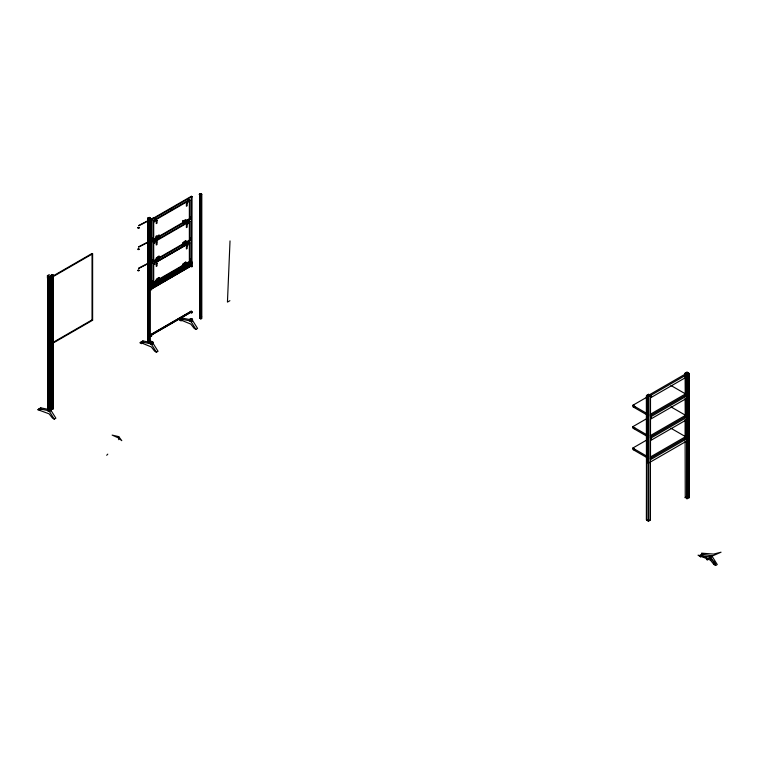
<?xml version="1.0" encoding="UTF-8"?>
<svg xmlns="http://www.w3.org/2000/svg" width="759" height="759" viewBox="0 0 759 759"><rect width="100%" height="100%" fill="white"/><g stroke="black" fill="none" stroke-linecap="round" stroke-linejoin="round"><path stroke-width="1.14" d="M200.718 317.442L201.714 316.864L201.714 194.181L200.613 193.536L199.275 194.304L200.718 193.602L200.718 316.294L201.704 316.864L201.704 318.353L200.718 318.932L201.514 318.363L201.514 194.181M670.975 428.266L685.557 436.681L685.557 438.057L650.311 458.408M670.975 406.89L685.557 415.306L685.557 416.682L650.311 437.032M670.975 385.515L685.557 393.93L685.557 395.306L650.311 415.657M230.024 240.916L227.444 302.11L229.901 300.687M170.784 209.086L171.714 208.345M648.461 396.853L646.611 395.458L648.613 394.31L650.596 395.448L648.452 396.881L646.469 395.743L646.602 520.048M155.159 219.038L155.918 218.583L156.098 219.133M155.699 219.323C155.092 217.311 155.111 220.575 155.633 219.009M155.434 240.299L156.098 240.005L155.481 241.058L155.614 239.664L154.921 240.774L155.386 240.366M156.079 261.817C156.382 259.986 154.305 263.411 155.993 261.864M155.5 261.874C156.354 259.493 153.745 263.117 155.68 261.741M155.491 262.016L156.62 261.931L188.868 243.297L188.963 242.244L188.26 242.605M188.099 200.025L188.991 199.645L188.763 200.869M187.482 220.641L187.985 220.138L187.369 220.841M188.099 221.296L188.991 220.916L188.763 222.14M188.403 221.201L188.649 221.941M650.89 396.141C650.33 398.456 652.863 395.23 650.748 395.686C649.334 398.181 652.398 395.069 650.861 396.359M651.032 417.811C651.706 415.42 649.457 419.357 651.25 417.621M651.051 417.725C652.323 415.856 650.435 420.116 650.89 417.507M651.478 439.357L650.805 439.727L650.814 438.749M651.317 439.119C652.104 437.905 649.287 439.603 651.213 439.072M685.861 375.999C687.028 374.434 685.785 378.409 685.681 375.885M188.46 221.59C188.982 218.962 186.837 223.241 188.593 221.258M686.43 419.12L686.44 419.651M188.223 242.434L188.26 243.373L188.963 242.927M651.535 439.252L651.469 438.512L650.786 439.072M151.032 285.726L151.601 286.504L150.984 285.754L190.917 262.699L191.923 264.293L191.923 263.278L190.898 262.709M188.64 200.67L187.796 200.376L188.232 199.389M155.197 218.943L155.358 219.778L156.022 219.313M188.612 242.728C188.355 240.907 187.35 244 188.83 243.06M188.298 199.921C187.852 201.638 189.456 198.697 188.251 199.427M191.923 266.694L190.898 265.109L151.032 288.126L151.686 289.919L150.794 289.521L150.804 288.448L151.591 288.989L191.771 265.536L191.923 266.694L191.031 266.295L191.031 265.299M106.696 455.286L107.787 454.129M48.424 409.386L40.777 407.858L37.95 409.737L49.079 413.816L52.494 418.124L54.25 419.139L55.881 418.2L51.033 410.486L51.033 409.357L49.515 408.484M141.497 343.618L141.971 343.115L151.25 346.901L154.656 351.218L156.42 352.233L158.052 351.284L153.204 343.571L151.572 344.51L150.054 343.628L141.316 341.892L140.121 342.821L141.497 343.618L143.128 342.67M181.031 320.791L181.505 320.289L190.784 324.074L194.2 328.391L195.955 329.406L197.587 328.457L192.739 320.744L191.107 321.693L189.589 320.801L180.851 319.065L179.655 319.994L181.031 320.791L182.663 319.843M699.324 556.062L702.16 554.193L701.563 553.15L713.659 554.098L721.05 552.191L712.71 555.844L710.898 555.939L709.267 556.878L710.13 557.324L707.502 560.019L706.477 559.497L707.094 557.884L698.024 555.19L709.267 556.878L712.246 555.93L702.16 554.193L699.324 556.062L700.709 556.859L702.815 555.427M635.207 407.241L634.126 407.289L634.23 406.663M40.777 407.858L37.95 409.737M150.595 342.47L142.948 340.943L140.121 342.821M190.13 319.643L182.483 318.116L179.655 319.994M635.169 406.871L634.135 406.9L634.23 406.264M635.169 428.237L634.23 428.029M635.169 428.626L633.983 428.522L634.23 427.63M635.169 449.613L634.23 449.404M635.207 449.983L634.012 449.945L634.23 449.005M47.419 275.659L49.05 274.72L51.233 275.972L51.233 278.43L49.601 279.369L47.419 278.117L47.419 275.659L49.601 276.921L51.233 275.972M150.339 218.013L148.906 218.734L148.897 342.935L148.1 342.47L148.014 218.099L149.343 217.33L150.339 218.013L148.897 218.867L147.91 218.298L147.91 342.47L148.897 343.049L149.884 342.47L149.893 218.298L149.884 342.47M147.91 218.298L149.447 217.501M148.1 218.298L149.001 217.776M47.94 277.177L49.031 276.665L48.14 277.177L48.14 410.78L49.031 410.258L47.94 410.78L47.94 277.177L48.927 277.756L49.923 277.177L49.923 410.78L48.927 411.35L47.94 410.78M52.399 275.64L53.396 275.175L53.396 408.778L52.399 409.348L51.413 408.778L51.413 275.175L52.504 274.663L52.504 277.215L53.291 276.646M51.612 275.175L52.504 274.663M49.923 277.177L48.927 277.642L48.927 411.35M52.399 275.754L53.396 275.175M52.504 276.191L51.508 276.646L52.504 277.215M92.038 253.478L51.707 276.76L51.707 343.182L52.305 343.523L92.626 320.241L92.626 253.819L92.038 253.478L92.038 319.9L51.707 343.182M192.027 196.543L191.942 263.031L191.344 262.69L150.918 285.972L151.013 219.56L191.344 196.277L192.036 196.676M52.305 277.101L92.626 253.819M151.013 219.56L151.61 219.901L191.942 196.619M192.131 196.619L191.648 196.78M153.1 220.641L189.361 199.712L189.959 200.053L189.959 219.133L153.697 240.072L153.1 239.73L153.1 220.641L153.697 220.983L189.959 200.053M200.167 194.94L201.609 194.219L200.613 193.649M199.275 194.304L200.272 194.997L201.714 194.181M156.278 236.59L159.181 234.91L159.314 237.282C154.305 245.091 156.733 229.607 156.411 238.962M183.014 221.154L185.917 219.474L186.05 221.846C181.04 229.654 183.479 214.171 183.147 223.525M153.1 239.73L189.361 218.791L189.959 219.133M156.278 238.886L159.314 237.282M183.014 223.45L186.05 221.846M153.1 242.017L189.361 221.087L189.959 221.429L189.959 240.508L153.697 261.447L153.1 261.105L153.1 242.017L153.697 242.358L189.959 221.429M156.278 257.965C165.443 251.552 148.47 263.952 159.314 258.658L159.181 256.286M183.014 242.529C192.179 236.115 175.206 248.516 186.05 243.222L185.917 240.85M153.1 261.105L189.361 240.167L189.959 240.508M156.278 260.261L159.314 258.658M183.014 244.825L186.05 243.222M153.1 263.392L189.361 242.463L189.959 242.804L189.959 261.883L153.697 282.822L153.1 282.481L153.1 263.392L153.697 263.734L189.959 242.804M156.278 279.34C165.443 272.927 148.47 285.327 159.314 280.033L159.181 277.661M183.014 263.904C192.179 257.491 175.206 269.891 186.05 264.597L185.917 262.225M153.1 282.481L189.361 261.542L189.959 261.883M156.278 281.636L159.314 280.033M183.014 266.2L186.05 264.597M191.923 261.77L190.936 262.339L190.936 263.487L191.923 262.908M191.942 263.031L151.61 286.314L151.61 219.901M191.685 263.278L151.819 286.295L151.032 285.839M191.031 262.899L191.126 263.828M191.031 263.885L191.923 264.293M191.685 265.688L151.819 288.695L151.032 288.24L190.898 265.223L191.818 265.764L191.818 266.751M150.842 334.539L151.601 334.985L151.506 336.18L150.842 334.539L191.173 311.256L191.828 311.636L191.733 312.955L191.733 311.807M191.828 311.636L151.506 334.918L151.506 336.18M150.842 335.801L151.601 336.123M191.069 311.427L191.069 312.575L191.173 311.256M141.316 341.892L142.948 340.943M180.851 319.065L182.483 318.116M147.91 340.981L148.897 341.559L149.893 340.981M147.91 342.47L149.001 341.958L148.1 342.47M150.31 342.11L151.629 341.351L152.948 342.11L152.948 343.609L151.629 344.368L150.31 343.599L150.31 342.11L151.629 342.878M189.845 319.283L191.164 318.524L192.492 319.283L192.492 320.782L191.164 321.541L189.845 320.772L189.845 319.283L191.164 320.051M150.605 342.129L151.601 341.559L152.597 342.129L152.597 343.618L151.601 344.197L150.605 343.618L150.605 342.129L151.601 342.707M190.139 319.302L191.135 318.733L192.131 319.302L192.131 320.791L191.135 321.37L190.139 320.791L190.139 319.302L191.135 319.881L192.131 319.302M150.054 343.628L152.597 342.129M150.31 343.599L152.948 342.11M189.845 320.772L192.492 319.283M150.605 343.618L151.601 343.04L152.597 343.618M190.139 320.791L191.135 320.213L192.131 320.791M39.326 410.524L40.958 409.585M199.731 318.353L199.731 194.181L199.731 318.353L200.718 317.784L201.704 318.353M51.413 408.778L52.399 408.2M51.508 275.119L51.612 408.778L52.504 408.257M47.883 409.424L49.401 410.306L51.033 409.357M39.145 408.797L47.883 410.543L49.401 411.425L51.033 410.486M687.104 372.318L684.96 373.362L686.952 372.214L689.087 373.466L689.087 497.695L686.971 498.767L686.952 374.5M648.613 394.31L646.469 395.743L646.469 519.972L648.452 521.11L650.435 519.972L650.435 395.743L650.302 519.896L648.319 521.035L648.319 396.805M648.746 394.585L646.734 395.743L646.469 519.972M685.111 373.589L687.104 372.479M687.597 372.754L647.266 396.037L647.266 462.459M647.361 415.116L632.778 406.701L632.778 405.325L646.877 397.185M633.3 405.629L633.993 405.23L633.471 404.926M686.952 374.661L689.134 373.475M650.311 414.291L685.557 393.93M647.361 436.491L632.778 428.076L632.778 426.7L646.877 418.56M686.753 395.999L650.491 416.928L650.491 397.839L686.753 376.91L686.753 395.999L685.557 395.306L685.557 377.346L685.633 396.027M650.311 435.666L685.557 415.306M647.361 457.867L632.778 449.451L632.778 448.076L646.877 439.935M686.753 417.374L650.491 438.304L650.491 419.215L686.753 398.285L686.753 417.374L685.557 416.682L685.557 398.722M650.311 457.041L685.557 436.681M686.753 438.749L650.491 459.679L650.491 440.59L686.753 419.661L686.753 438.749L685.557 438.057L685.557 420.097M688.783 439.859L648.461 463.142L646.744 462.155M687.104 496.557L685.121 497.695L687.237 496.633L687.237 441.017M700.709 556.859L702.341 555.92M701.174 556.366L710.462 560.151L712.094 559.203M710.462 560.151L713.868 564.459L715.5 563.52M715.623 565.474L717.255 564.535L712.407 556.821L710.775 557.761L715.623 565.474L713.868 564.459M138.565 225.556L153.479 217.871M138.669 225.85L153.584 218.165M138.565 246.827L151.496 240.167M138.669 247.121L151.591 240.461M138.565 268.183L151.487 261.532M138.669 268.487L151.591 261.827M138.622 227.823C140.216 228.298 136.848 228.468 138.413 227.823M138.603 249.104L139.125 249.531L137.939 249.559L139.182 248.943L137.863 248.895L138.413 249.094M138.641 270.451C140.216 270.565 136.696 271.542 138.641 270.232M709.001 557.941L711.06 558.785M688.954 373.542L686.952 372.214M684.96 373.362L687.104 374.614L686.971 498.767M684.722 375.487L686.278 376.379M648.613 394.462L650.596 395.6M646.63 395.6L648.613 396.748M632.778 405.325L647.361 413.74M632.778 426.7L647.361 435.116M632.778 448.076L647.361 456.501M689.087 497.695L688.783 373.447M186.05 220.698L183.147 222.378M148.014 218.099L149.001 218.677M148.014 218.213L149.001 218.81M186.05 242.074L183.147 243.753M159.314 236.134L156.411 237.814M646.602 519.896L648.584 521.035L648.613 396.596M190.898 265.109L191.923 265.707M186.05 263.449L183.147 265.128M159.314 257.51L156.411 259.189M159.314 278.885L156.411 280.564M151.032 288.126L151.819 288.581M190.414 311.807L191.733 312.575M191.069 312.575L191.828 312.898M51.413 275.175L52.504 275.697M92.038 319.9L92.626 320.241M118.746 436.624L112.142 435.097L118.252 437.858L121.791 440.666L118.746 436.624L118.746 439.679M53.396 408.778L53.291 275.119M51.612 408.778L52.399 409.234M49.923 410.78L49.819 277.12M47.883 410.543L49.401 411.425L54.25 419.139M713.451 560.929L714.817 562.656M191.107 321.693L195.955 329.406M151.572 344.51L156.42 352.233M688.954 497.771L688.935 373.362L648.452 396.729L648.452 521.11M685.633 398.361L685.633 417.004M685.633 420.495L685.633 439.138M685.121 377.014L685.254 396.027M685.121 398.314L685.254 417.317M685.121 419.613L685.111 438.844M685.121 440.903L685.254 497.771M200.613 193.536L200.718 318.932M191.818 263.354L191.818 264.35M191.344 196.277L191.344 262.69M191.164 318.524L191.164 321.541M189.361 199.712L189.361 218.791M189.361 221.087L189.361 240.167M189.361 242.463L189.361 261.542M183.147 242.605L183.147 244.901M183.147 263.98L183.147 266.276M171.657 274.73L171.657 277.016M156.411 258.041L156.411 260.337M156.411 279.416L156.411 281.712M153.697 220.983L153.697 240.072M153.697 242.358L153.697 261.447M153.697 263.734L153.697 282.822M151.629 341.351L151.629 344.368M148.897 341.559L148.897 343.049M52.399 274.606L52.399 409.348M50.9 344.444L50.9 346.73M49.601 276.921L49.601 279.369M49.401 410.306L49.401 411.425M154.428 218.317L155.035 217.795L154.428 218.279M154.428 221.751L155.035 221.23L154.428 221.713M154.428 239.692L155.045 239.189L154.428 239.654M154.428 243.127L155.045 242.624L154.428 243.089M154.428 261.068L155.045 260.565L154.438 260.992M154.428 264.502L155.045 263.999L154.438 264.426M154.324 283.268L154.931 282.746L154.324 283.268M187.378 202.729L188.004 202.226L187.388 202.653M187.378 224.104L187.985 223.582L187.378 224.104M187.378 242.045L187.966 241.495L187.378 242.007M187.378 245.48L187.985 244.958L187.378 245.442M685.206 376.293C686.364 377.603 686.297 373.732 685.206 376.236M137.853 227.672L139.182 227.719L137.853 227.672M137.853 270.299L139.182 270.346L137.853 270.299M157.056 220.414L156.259 220.878L156.259 223.62L157.056 223.165L157.056 220.414M187.188 203.023L186.391 203.478L186.391 206.23L187.188 205.774L187.188 203.023M152.872 238.222L152.075 238.677L152.075 241.428L152.872 240.973L152.872 238.222M190.386 216.562L189.589 217.017L189.589 219.768L190.386 219.313L190.386 216.562M157.056 241.789L156.259 242.254L156.259 244.996L157.056 244.54L157.056 241.789M187.188 224.398L186.391 224.854L186.391 227.605L187.188 227.15L187.188 224.398M152.872 259.597L152.075 260.052L152.075 262.804L152.872 262.348L152.872 259.597M190.386 237.937L189.589 238.392L189.589 241.144L190.386 240.688L190.386 237.937M157.056 263.174L156.259 263.629L156.259 266.371L157.056 265.916L157.056 263.174M187.188 245.774L186.391 246.229L186.391 248.98L187.188 248.525L187.188 245.774M152.872 280.972L152.075 281.428L152.075 284.179L152.872 283.724L152.872 280.972M190.386 259.312L189.589 259.777L189.589 262.519L190.386 262.064L190.386 259.312M150.899 287.054L150.899 286.067L151.686 286.522L151.686 287.519L150.794 287.12M191.173 311.37L150.842 334.653L151.506 335.042L191.828 311.75L191.173 311.37"/></g></svg>
